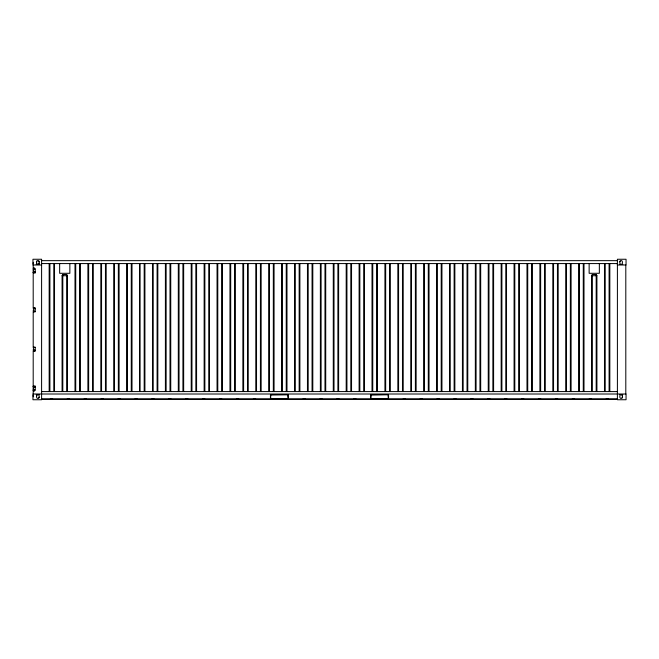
<?xml version="1.0" encoding="UTF-8"?>
<svg xmlns="http://www.w3.org/2000/svg" width="659" height="659" viewBox="0 0 659 659"><rect width="100%" height="100%" fill="white"/><g stroke="black" fill="none" stroke-linecap="round" stroke-linejoin="round"><path stroke-width="0.99" d="M33.312 262.348L33.214 263.905M33.214 395.227L33.312 396.784M34.738 271.648L34.688 271.87M34.738 350.053L34.688 350.267M34.49 272.406L35.224 271.895M34.49 350.802L35.224 350.291M62.086 391.578L62.086 275.726L62.811 274.506L66.699 274.506L67.432 275.726L67.432 391.578M591.568 391.578L591.568 275.726L592.301 274.506L596.189 274.506L596.914 275.726L596.914 391.578M41.599 260.651L617.401 260.651M41.599 263.575L617.401 263.575L617.401 264.992L626.05 264.992L626.05 259.251L617.401 259.251L617.401 399.749L626.05 399.749L626.05 394.008L32.95 394.008L32.95 399.749L41.599 399.749L41.599 259.251L32.95 259.251L32.95 264.992L41.599 264.992M36.204 264.432L39.095 264.432M619.905 264.432L622.796 264.432M33.502 267.785L34.342 267.785M35.009 268.996L33.197 268.88L35.224 268.757L35.224 272.768M33.312 272.406L35.224 272.406M33.197 272.645L35.224 272.645M33.197 272.768L35.009 272.842M62.086 275.726L67.432 275.726M591.568 275.726L596.914 275.726M33.312 308.198L35.224 308.198M35.224 308.709L34.49 308.198M33.197 310.628L34.169 310.628M33.312 311.6L35.009 311.6M33.312 347.4L35.009 347.4M33.197 349.83L34.169 349.83M33.312 350.802L35.224 350.802M33.197 386.158L35.009 386.158M33.197 386.355L35.224 386.355M33.312 386.594L35.224 386.594M35.224 387.105L34.49 386.594M33.312 390.004L35.009 390.004M33.197 390.12L34.169 390.194M33.197 390.243L35.224 390.243L35.224 386.232M33.502 391.215L34.342 391.215M41.599 391.578L617.401 391.578M36.204 394.568L39.095 394.568M619.905 394.568L622.796 394.568M41.599 398.876L270.437 398.876L270.437 395.227L271.162 394.494L287.967 394.552L288.42 398.876L370.58 398.876L371.033 394.552L387.838 394.494L388.563 395.227L388.563 398.876L617.401 398.876M50.257 399.115L52.687 399.115M67.177 399.115L69.607 399.115M84.097 399.115L86.527 399.115M101.008 399.115L103.438 399.115M117.928 399.115L120.358 399.115M134.848 399.115L137.278 399.115M151.768 399.115L154.198 399.115M168.679 399.115L171.109 399.115M185.599 399.115L188.029 399.115M202.519 399.115L204.949 399.115M219.439 399.115L221.869 399.115M236.35 399.115L238.789 399.115M253.27 399.115L255.7 399.115M270.437 399.115L288.42 399.115M302.909 399.115L305.339 399.115M319.829 399.115L322.259 399.115M336.741 399.115L339.171 399.115M353.661 399.115L356.091 399.115M370.58 399.115L388.563 399.115M403.053 399.115L405.483 399.115M419.972 399.115L422.403 399.115M436.892 399.115L439.322 399.115M453.804 399.115L456.242 399.115M470.724 399.115L473.154 399.115M487.644 399.115L490.074 399.115M504.563 399.115L506.993 399.115M521.483 399.115L523.913 399.115M538.395 399.115L540.825 399.115M555.315 399.115L557.745 399.115M572.234 399.115L574.664 399.115M589.154 399.115L591.584 399.115M606.066 399.115L608.504 399.115M41.599 399.362L617.401 399.362M34.688 308.733L34.738 308.947M34.688 387.13L34.738 387.352M625.803 264.992L625.803 394.008M609.83 263.575L609.83 391.578M609.097 263.575L609.097 391.578M605.209 263.575L605.209 391.578M604.484 263.575L604.484 391.578M599.344 263.575L599.344 273.296L589.138 273.296L589.138 263.575M596.189 274.506L596.189 391.578M592.301 274.506L592.301 391.578M583.998 263.575L583.998 391.578M583.273 263.575L583.273 391.578M579.385 263.575L579.385 391.578M578.651 263.575L578.651 391.578M571.089 263.575L571.089 391.578M570.356 263.575L570.356 391.578M566.468 263.575L566.468 391.578M565.743 263.575L565.743 391.578M558.173 263.575L558.173 391.578M557.44 263.575L557.44 391.578M553.552 263.575L553.552 391.578M552.827 263.575L552.827 391.578M545.257 263.575L545.257 391.578M544.532 263.575L544.532 391.578M540.644 263.575L540.644 391.578M539.91 263.575L539.91 391.578M532.348 263.575L532.348 391.578M531.615 263.575L531.615 391.578M527.727 263.575L527.727 391.578M526.994 263.575L526.994 391.578M519.432 263.575L519.432 391.578M518.699 263.575L518.699 391.578M514.811 263.575L514.811 391.578M514.086 263.575L514.086 391.578M506.516 263.575L506.516 391.578M505.791 263.575L505.791 391.578M501.894 263.575L501.894 391.578M501.169 263.575L501.169 391.578M493.599 263.575L493.599 391.578M492.874 263.575L492.874 391.578M488.986 263.575L488.986 391.578M488.253 263.575L488.253 391.578M480.691 263.575L480.691 391.578M479.958 263.575L479.958 391.578M476.07 263.575L476.07 391.578M475.337 263.575L475.337 391.578M467.775 263.575L467.775 391.578M467.042 263.575L467.042 391.578M463.153 263.575L463.153 391.578M462.429 263.575L462.429 391.578M454.858 263.575L454.858 391.578M454.133 263.575L454.133 391.578M450.237 263.575L450.237 391.578M449.512 263.575L449.512 391.578M441.942 263.575L441.942 391.578M441.217 263.575L441.217 391.578M437.329 263.575L437.329 391.578M436.596 263.575L436.596 391.578M429.034 263.575L429.034 391.578M428.301 263.575L428.301 391.578M424.412 263.575L424.412 391.578M423.679 263.575L423.679 391.578M416.117 263.575L416.117 391.578M415.384 263.575L415.384 391.578M411.496 263.575L411.496 391.578M410.771 263.575L410.771 391.578M403.201 263.575L403.201 391.578M402.476 263.575L402.476 391.578M398.58 263.575L398.58 391.578M397.855 263.575L397.855 391.578M390.285 263.575L390.285 391.578M389.56 263.575L389.56 391.578M385.672 263.575L385.672 391.578M384.938 263.575L384.938 391.578M377.376 263.575L377.376 391.578M376.643 263.575L376.643 391.578M372.755 263.575L372.755 391.578M372.022 263.575L372.022 391.578M364.46 263.575L364.46 391.578M363.727 263.575L363.727 391.578M359.839 263.575L359.839 391.578M359.114 263.575L359.114 391.578M351.544 263.575L351.544 391.578M350.819 263.575L350.819 391.578M346.931 263.575L346.931 391.578M346.197 263.575L346.197 391.578M338.627 263.575L338.627 391.578M337.902 263.575L337.902 391.578M334.014 263.575L334.014 391.578M333.281 263.575L333.281 391.578M325.719 263.575L325.719 391.578M324.986 263.575L324.986 391.578M321.098 263.575L321.098 391.578M320.373 263.575L320.373 391.578M312.803 263.575L312.803 391.578M312.069 263.575L312.069 391.578M308.181 263.575L308.181 391.578M307.456 263.575L307.456 391.578M299.886 263.575L299.886 391.578M299.161 263.575L299.161 391.578M295.273 263.575L295.273 391.578M294.54 263.575L294.54 391.578M286.978 263.575L286.978 391.578M286.245 263.575L286.245 391.578M282.357 263.575L282.357 391.578M281.624 263.575L281.624 391.578M274.062 263.575L274.062 391.578M273.328 263.575L273.328 391.578M269.44 263.575L269.44 391.578M268.715 263.575L268.715 391.578M261.145 263.575L261.145 391.578M260.42 263.575L260.42 391.578M256.524 263.575L256.524 391.578M255.799 263.575L255.799 391.578M248.229 263.575L248.229 391.578M247.504 263.575L247.504 391.578M243.616 263.575L243.616 391.578M242.883 263.575L242.883 391.578M235.321 263.575L235.321 391.578M234.588 263.575L234.588 391.578M230.699 263.575L230.699 391.578M229.966 263.575L229.966 391.578M222.404 263.575L222.404 391.578M221.671 263.575L221.671 391.578M217.783 263.575L217.783 391.578M217.058 263.575L217.058 391.578M209.488 263.575L209.488 391.578M208.763 263.575L208.763 391.578M204.867 263.575L204.867 391.578M204.142 263.575L204.142 391.578M196.571 263.575L196.571 391.578M195.847 263.575L195.847 391.578M191.958 263.575L191.958 391.578M191.225 263.575L191.225 391.578M183.663 263.575L183.663 391.578M182.93 263.575L182.93 391.578M179.042 263.575L179.042 391.578M178.309 263.575L178.309 391.578M170.747 263.575L170.747 391.578M170.014 263.575L170.014 391.578M166.126 263.575L166.126 391.578M165.401 263.575L165.401 391.578M157.831 263.575L157.831 391.578M157.106 263.575L157.106 391.578M153.209 263.575L153.209 391.578M152.484 263.575L152.484 391.578M144.914 263.575L144.914 391.578M144.189 263.575L144.189 391.578M140.029 263.575L140.029 391.578M139.568 263.575L139.568 391.578M132.006 263.575L132.006 391.578M131.273 263.575L131.273 391.578M127.385 263.575L127.385 391.578M126.652 263.575L126.652 391.578M119.09 263.575L119.09 391.578M118.356 263.575L118.356 391.578M114.468 263.575L114.468 391.578M113.743 263.575L113.743 391.578M106.173 263.575L106.173 391.578M105.448 263.575L105.448 391.578M101.56 263.575L101.56 391.578M100.827 263.575L100.827 391.578M93.257 263.575L93.257 391.578M92.532 263.575L92.532 391.578M88.644 263.575L88.644 391.578M87.911 263.575L87.911 391.578M80.349 263.575L80.349 391.578M79.615 263.575L79.615 391.578M75.727 263.575L75.727 391.578M75.002 263.575L75.002 391.578M69.862 263.575L69.862 273.296L59.656 273.296L59.656 263.575M66.699 274.506L66.699 391.578M62.811 274.506L62.811 391.578M54.516 263.575L54.516 391.578M53.791 263.575L53.791 391.578M49.903 263.575L49.903 391.578M49.17 263.575L49.17 391.578M34.976 272.035L34.976 272.768M34.976 386.232L34.976 386.965M34.902 272.035L34.902 272.521M34.902 386.479L34.902 386.965M33.436 268.814L33.436 272.925M33.436 307.901L33.436 312.012M33.436 346.988L33.436 351.099M33.436 386.075L33.436 390.186M33.197 264.992L33.197 307.959L35.224 307.959L35.224 311.847L33.197 311.847L33.197 347.153L35.224 347.153L35.224 351.041L33.197 351.041L33.197 394.008M39.128 397.196A1.236 1.236 0 0 1 36.813 397.814A3.888 3.888 0 0 1 36.813 395.194M36.649 395.812A1.236 1.236 0 0 1 38.955 395.194A3.888 3.888 0 0 1 38.955 397.814M622.351 395.812A1.236 1.236 0 0 0 620.045 395.194A3.888 3.888 0 0 0 620.045 397.814A1.236 1.236 0 0 0 622.351 397.196M622.187 395.194A3.888 3.888 0 0 1 622.187 397.814M36.649 261.804A1.236 1.236 0 0 1 37.884 260.56A1.236 1.236 0 0 1 39.128 261.804M36.813 263.806A3.888 3.888 0 0 1 36.813 261.186M39.128 263.188A1.236 1.236 0 0 1 37.884 264.432A1.236 1.236 0 0 1 36.649 263.188M38.955 261.186A3.888 3.888 0 0 1 38.955 263.806M619.872 261.804A1.236 1.236 0 0 1 622.187 261.186A3.888 3.888 0 0 1 622.187 263.806A1.236 1.236 0 0 1 620.045 263.806A3.888 3.888 0 0 1 620.045 261.186M270.717 395.038L270.676 398.876L288.181 398.876L287.876 394.774L270.717 395.038M370.86 395.038L370.819 398.876L388.324 398.876L388.027 394.774L370.86 395.038"/></g></svg>
